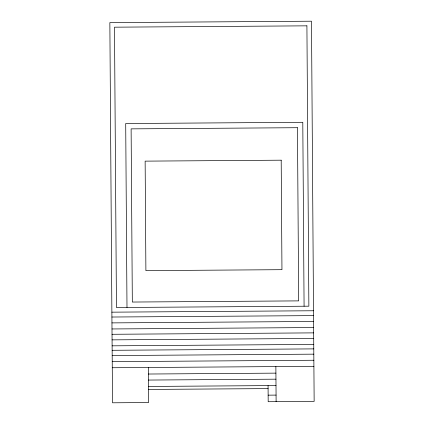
<?xml version="1.0" encoding="UTF-8"?>
<svg xmlns="http://www.w3.org/2000/svg" width="424" height="424" viewBox="0 0 424 424"><rect width="100%" height="100%" fill="white"/><g stroke="black" fill="none" stroke-linecap="round" stroke-linejoin="round"><path stroke-width="0.64" d="M111.878 312.17L313.516 310.76M111.91 317.025L313.548 315.615M111.952 322.892L313.59 321.482M111.994 328.96L313.633 327.551M112.031 334.287L313.67 332.877M112.069 339.863L313.707 338.453M112.111 345.83L313.749 344.421M112.143 350.298L313.781 348.888M112.18 355.566L313.818 354.157M112.222 361.656L313.861 360.246M112.265 367.741L313.903 366.331M148.374 374.026L275.913 373.131M148.416 380.063L275.955 379.173M148.464 386.45L276.003 385.559M148.485 389.439L268.09 388.601M268.132 395.157L276.066 395.099M304.082 306.218L302.794 122.292L125.705 123.532L126.993 307.458M275.87 366.596L276.114 401.655M268.069 385.612L268.18 401.714L314.147 401.39L311.486 21.2L109.853 22.61L112.514 402.8L148.575 402.546L148.331 367.491M306.912 25.838L114.491 27.184L116.452 307.533L308.873 306.186L306.912 25.838M297.457 127.704L131.117 128.864L132.325 302.047L298.671 300.886L297.457 127.704M281.191 160.182L145.135 161.136L145.898 270.634L281.96 269.68L281.191 160.182"/></g></svg>
